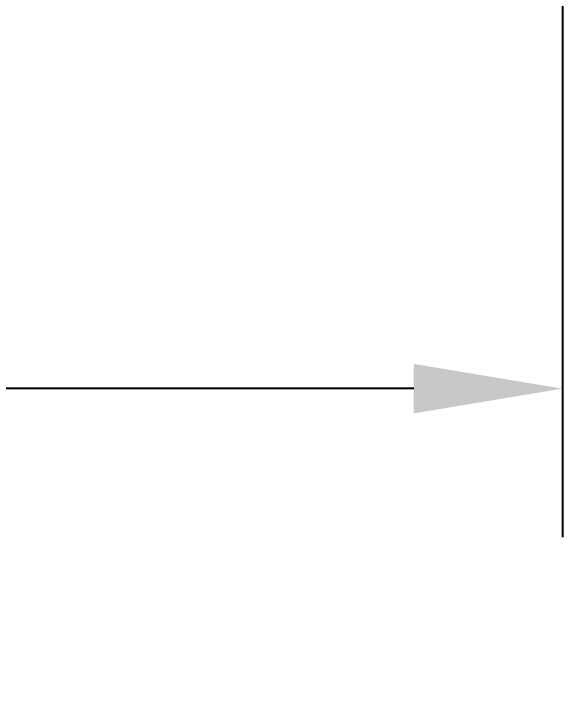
# Model space of a CAD drawing. Header units: inches. Extents: x -456 to 658, y -232 to 0.
# Drawn here: x -124.14 to -116.16, y -48.45 to -38.53 of the extents above; entities that cross this region are included whole.
import ezdxf

# ---------------------------------------------------------------- set-up
doc = ezdxf.new("R2010")
doc.units = ezdxf.units.IN
doc.header["$MEASUREMENT"] = 0
doc.styles.get("Standard").update_dxf_attribs({"font": 'arial.ttf'})
doc.dimstyles.get("Standard").update_dxf_attribs({"dimtxt": 0.18, "dimasz": 0.18, "dimexe": 0.18, "dimexo": 0.0625, "dimgap": 0.09, "dimtad": 0, "dimtih": 1, "dimtoh": 1, "dimdec": 4, "dimzin": 0, "dimdsep": 46, "dimtxsty": 'Standard', "dimcen": 0.09, "dimadec": 0, "dimazin": 0, "dimtfac": 1, "dimtdec": 4, "dimtofl": 0, "dimtmove": 0, "dimatfit": 3, "dimfxl": 1, "dimtolj": 1, "dimtzin": 0, "dimarcsym": 0})

# ---------------------------------------------------------------- blocks, each defined once
blk = doc.blocks.new('*D38')
at = {"color": 0, "lineweight": -2, "transparency": 16777216}
for p, q in [((-184.9635, -33.0321), (-184.9635, -46.1394)), ((-116.1649, -32.9605), (-116.1649, -46.1394)), ((-182.8035, -43.9794), (-161.0484, -43.9794)), ((-118.3249, -43.9794), (-140.0801, -43.9794))]:
    blk.add_line(p, q, dxfattribs=at)
at = {"color": 0, "transparency": 16777216}
for points in [[(-182.8035, -43.6194), (-182.8035, -44.3394), (-184.9635, -43.9794)], [(-118.3249, -43.6194), (-118.3249, -44.3394), (-116.1649, -43.9794)]]:
    blk.add_solid(points, dxfattribs=at)
at = {"layer": 'Defpoints', "color": 0, "transparency": 16777216}
for p in [(-116.1649, -32.2105), (-184.9635, -32.2821), (-116.1649, -43.9794)]:
    blk.add_point(p, dxfattribs=at)
at = {"color": 0, "transparency": 16777216, "insert": (-150.5642, -43.9794), "char_height": 3, "attachment_point": 5}
blk.add_mtext('\\A1;##" MAX."', dxfattribs=at)

msp = doc.modelspace()

# ---------------------------------------------------------------- dimensions: what is measured, and where the dimension line sits
dim = msp.add_linear_dim(base=(-116.16491, -43.97939), p1=(-184.96354, -32.28212), p2=(-116.16491, -32.21045), text='##" MAX."', dimstyle='Standard', override={"dimscale": 12, "dimtxt": 0.25})
dim.commit()
dim.dimension.update_dxf_attribs({"geometry": '*D38', "text_midpoint": (-150.56423, -43.97939)})

doc.saveas('drawing.dxf')
